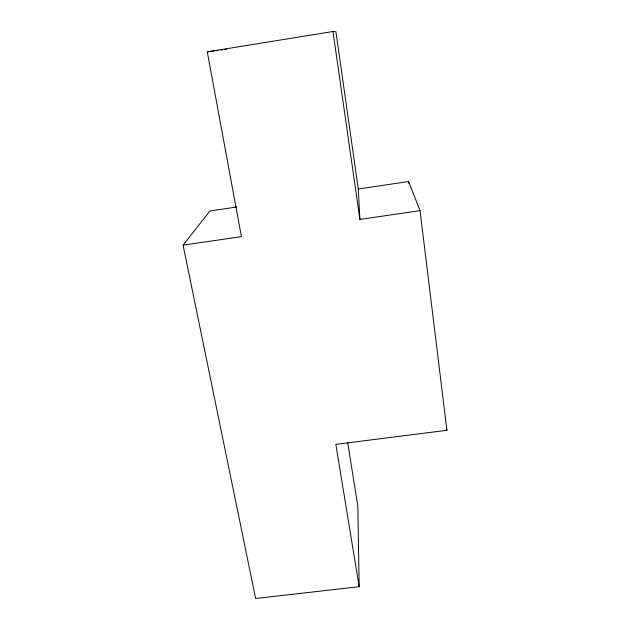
<?xml version="1.0" encoding="UTF-8"?>
<svg xmlns="http://www.w3.org/2000/svg" width="630" height="630" viewBox="0 0 630 630"><rect width="100%" height="100%" fill="white"/><g stroke="black" fill="none" stroke-linecap="round" stroke-linejoin="round"><path stroke-width="0.94" d="M347.689 442.536L357.848 506.213L359.179 586.688L255.638 598.5L183.078 245.141L209.94 210.963L236.856 206.979M183.078 245.141L241.416 236.652L207.278 51.857L332.971 31.5L335.9 31.721L358.281 188.992L359.895 219.413L420.045 210.656L446.922 430.306L335.837 444.363L359.179 586.688M358.281 188.992L408.579 181.542L420.045 210.656M207.278 51.857L214.074 50.943M216.019 50.683L217.964 50.424M220.878 50.038L222.815 49.778M224.76 49.518L226.706 49.258M446.457 428.4L446.922 430.306M332.971 31.5L359.895 219.413M408.579 181.542L408.823 183.487"/></g></svg>
